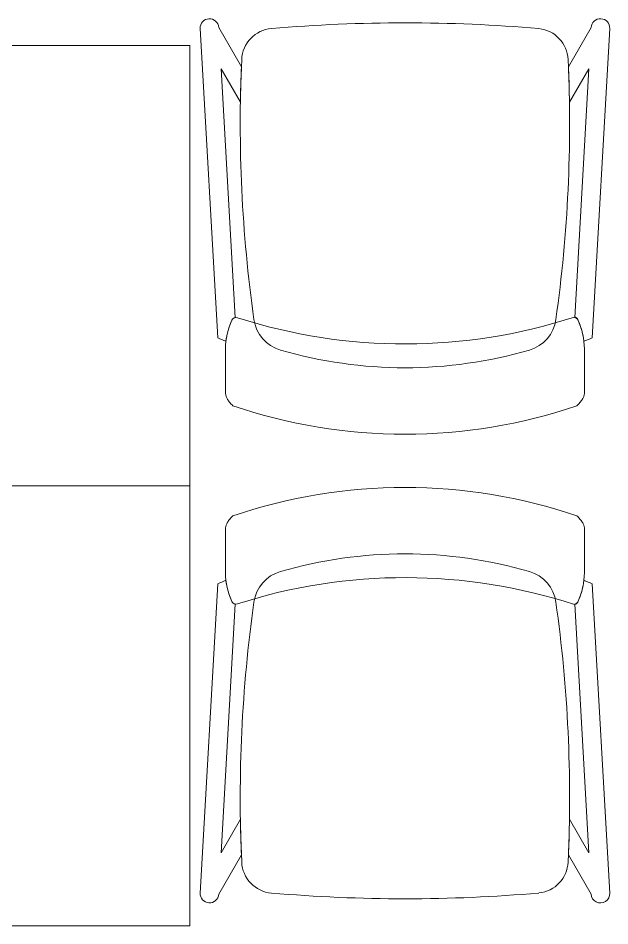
# Model space of a CAD drawing. Header units: millimetres. Extents: x 855 to 48623, y -2192 to 8255.
# Drawn here: x 10578 to 11386, y 4860 to 6097 of the extents above; entities that cross this region are included whole.
import ezdxf

# ---------------------------------------------------------------- set-up
doc = ezdxf.new("R2010")
doc.units = ezdxf.units.MM
doc.layers.add('I-FURN', color=7, linetype='Continuous', lineweight=9)
doc.layers.add('I-FURN-1', color=7, linetype='Continuous', lineweight=9, true_color=0xf0f0f0)
doc.layers.add('I-FURN-2', color=7, linetype='Continuous', lineweight=9, true_color=0xaaaaaa)

# ---------------------------------------------------------------- blocks, each defined once
blk = doc.blocks.new('Chair_1 noor 78578 - 1_1-25531733-План разверток пом_ 2_03_ Этаж 2')
at = {"layer": 'I-FURN'}
for p, q in [((-130.5, 405.7), (-130.5, 344.8)), ((359.1, 344.8), (359.1, 405.7)), ((-141.2, 329.7), (-165.1, -92)), ((393.7, -92), (369.8, 329.7)), ((-136.5, -37.1), (-117.3, 302)), ((345.9, 302), (365.1, -37.1)), ((-110.2, 8.6), (-136.5, -37.1)), ((365.1, -37.1), (338.8, 8.6)), ((-139.7, -93.5), (-108.8, -39.9)), ((337.4, -39.9), (368.3, -93.5))]:
    blk.add_line(p, q, dxfattribs=at)
for centre, radius, start, end in [((114.3, -271.9), 732.8, 71.3174, 108.6833), ((114.3, -239.2), 609.6, 73.8265, 106.1735), ((114.3, -279.3), 660.4, 111.7, 112.7563), ((-37.4, 344.8), 93.1, 180, 204.9864), ((-37.4, 344.8), 93.1, 186.4785, 204.9864), ((114.3, -408), 746, 71.9445, 107.8276), ((-41.4, 297.5), 50.8, 106.1735, 171.9659), ((270, 297.5), 50.8, 8.0341, 73.8265), ((266, 344.8), 93.1, 334.477, 360), ((266, 344.8), 93.1, 335.0136, 353.5215), ((114.3, -279.3), 660.4, 67.2437, 68.3), ((-116, 308.2), 6.35, 204.9864, 258.4091), ((-116, 308.2), 6.35, 204.9864, 287.8276), ((1798.9, 37.7), 1909.3, 171.9659, 182.6261), ((-1570.3, 37.7), 1909.3, 357.3739, 8.0341), ((344.3, 307.4), 6.35, 281.4186, 334.477), ((344.6, 308.2), 6.35, 281.5909, 335.0136), ((1798.9, 37.7), 1909.3, 180.8761, 182.3307), ((-1570.3, 37.7), 1909.3, 357.6693, 359.1239), ((-64, -47.7), 44.5, 182.6261, 265.0912), ((292.6, -47.7), 44.4, 275.9396, 357.3739), ((-152.4, -92.7), 12.7, 176.75, 356.75), ((114.8, 2033.8), 2133.6, 265.0912, 274.9044), ((381, -92.7), 12.7, 183.25, 3.25)]:
    blk.add_arc(centre, radius, start, end, dxfattribs=at)
for points in [[(-120.4, 422.3), (-122, 420.8), (-124.7, 417.8), (-127.8, 413.5), (-129.8, 409.4), (-130.4, 406.9), (-130.5, 405.7)], [(359.1, 405.7), (359, 406.9), (358.4, 409.4), (356.4, 413.5), (353.3, 417.8), (350.6, 420.8), (349, 422.3)]]:
    blk.add_open_spline(points, degree=3, dxfattribs=at)
blk = doc.blocks.new('Chair_1 noor 78578 - 1_1-26230888-План разверток пом_ 2_03_ Этаж 2')
at = {"layer": 'I-FURN'}
for p, q in [((-141.2, -329.7), (-165.1, 92)), ((-139.7, 93.5), (-108.8, 39.9)), ((337.4, 39.9), (368.3, 93.5)), ((393.7, 92), (369.8, -329.7)), ((-136.5, 37.1), (-117.3, -302)), ((-110.2, -8.6), (-136.5, 37.1)), ((365.1, 37.1), (338.8, -8.6)), ((345.9, -302), (365.1, 37.1)), ((-130.5, -405.7), (-130.5, -344.8)), ((359.1, -344.8), (359.1, -405.7))]:
    blk.add_line(p, q, dxfattribs=at)
for centre, radius, start, end in [((-152.4, 92.7), 12.7, 3.25, 183.25), ((114.8, -2033.8), 2133.6, 85.0956, 94.9088), ((381, 92.7), 12.7, 356.75, 176.75), ((-64, 47.7), 44.5, 94.9088, 177.3739), ((292.6, 47.7), 44.4, 2.6261, 84.0604), ((1798.9, -37.7), 1909.3, 177.3739, 188.0341), ((-1570.3, -37.7), 1909.3, 351.9659, 2.6261), ((1798.9, -37.7), 1909.3, 177.6693, 179.1239), ((-1570.3, -37.7), 1909.3, 0.8761, 2.3307), ((-37.4, -344.8), 93.1, 155.0136, 180), ((-37.4, -344.8), 93.1, 155.0136, 173.5215), ((-116, -308.2), 6.35, 72.1724, 155.0136), ((-116, -308.2), 6.35, 101.5909, 155.0136), ((114.3, 408), 746, 252.1724, 288.0555), ((-41.4, -297.5), 50.8, 188.0341, 253.8265), ((270, -297.5), 50.8, 286.1735, 351.9659), ((344.3, -307.4), 6.35, 25.523, 78.5814), ((344.6, -308.2), 6.35, 24.9864, 78.4091), ((266, -344.8), 93.1, 0, 25.523), ((266, -344.8), 93.1, 6.4785, 24.9864), ((114.3, 279.3), 660.4, 247.2437, 248.3), ((114.3, 279.3), 660.4, 291.7, 292.7563), ((114.3, 239.2), 609.6, 253.8265, 286.1735), ((114.3, 271.9), 732.8, 251.3167, 288.6826)]:
    blk.add_arc(centre, radius, start, end, dxfattribs=at)
for points in [[(-120.4, -422.3), (-122, -420.8), (-124.7, -417.8), (-127.8, -413.5), (-129.8, -409.4), (-130.4, -406.9), (-130.5, -405.7)], [(359.1, -405.7), (359, -406.9), (358.4, -409.4), (356.4, -413.5), (353.3, -417.8), (350.6, -420.8), (349, -422.3)]]:
    blk.add_open_spline(points, degree=3, dxfattribs=at)
blk = doc.blocks.new('Стол базовый прямоугольный - 1_2-V5-План разверток пом_ 2_03_ Этаж 2')
at = {"layer": 'I-FURN-1'}
for p, q in [((-600, 300), (600, 300)), ((-600, -300), (-600, 300)), ((600, -300), (-600, -300))]:
    blk.add_line(p, q, dxfattribs=at)

msp = doc.modelspace()

# ---------------------------------------------------------------- block references
at = {"layer": 'I-FURN-1', "rotation": 180}
for p in [(10212.2, 5760), (10212.2, 5160)]:
    msp.add_blockref('Стол базовый прямоугольный - 1_2-V5-План разверток пом_ 2_03_ Этаж 2', p, dxfattribs=at)
at = {"layer": 'I-FURN-2'}
for name, p in [('Chair_1 noor 78578 - 1_1-26230888-План разверток пом_ 2_03_ Этаж 2', (10991.6, 5991.2)), ('Chair_1 noor 78578 - 1_1-25531733-План разверток пом_ 2_03_ Этаж 2', (10991.6, 4996.7))]:
    msp.add_blockref(name, p, dxfattribs=at)

doc.saveas('drawing.dxf')
